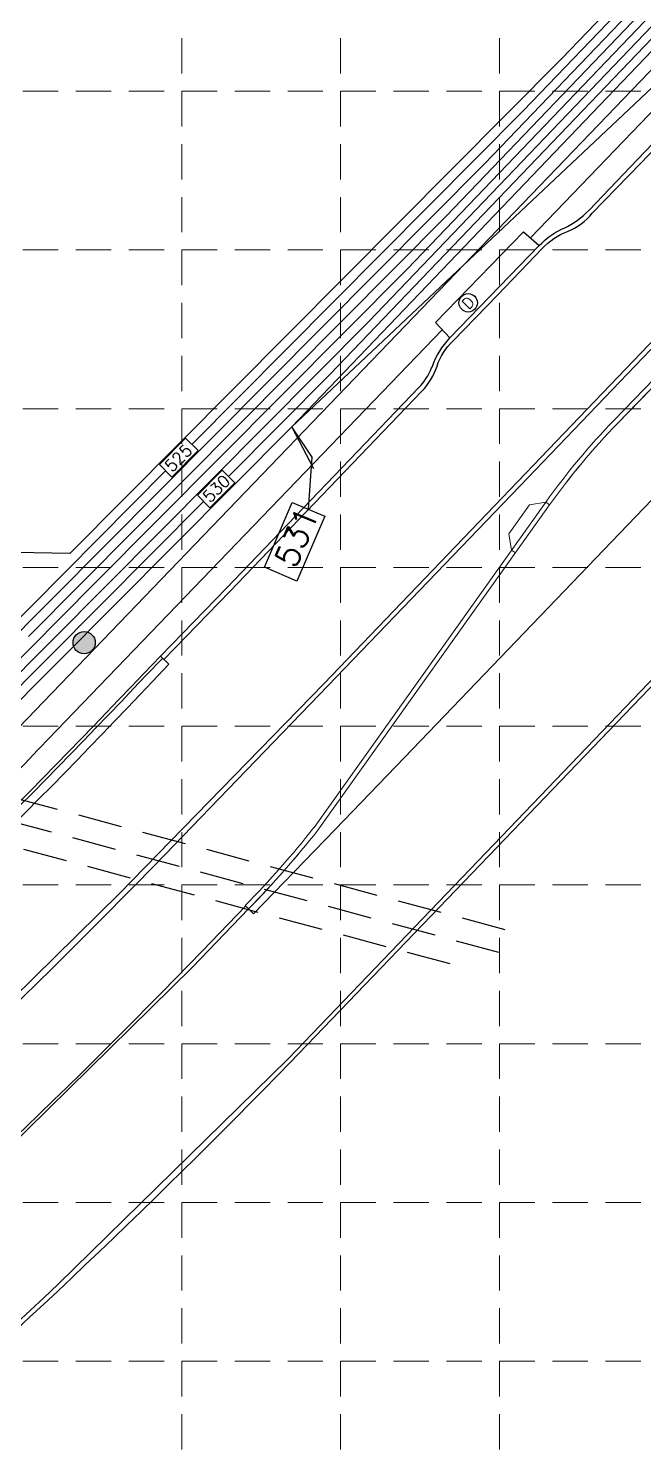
# Model space of a CAD drawing. Header units: feet. Extents: x 2597001 to 2598732, y 7017887 to 7019952.
# Drawn here: x 2597975.3 to 2598079.8, y 7018251.3 to 7018493.3 of the extents above; entities that cross this region are included whole.
import ezdxf
from ezdxf.enums import TextEntityAlignment as Align

# ---------------------------------------------------------------- set-up
doc = ezdxf.new("R2010")
doc.units = ezdxf.units.FT
doc.header["$LTSCALE"] = 30
doc.header["$MEASUREMENT"] = 0
doc.linetypes.add('18358A-BASE-GRAD$0$HIDDEN', pattern=[0.375, 0.25, -0.125])
doc.linetypes.add('HIDDEN', pattern=[0.375, 0.25, -0.125])
doc.layers.get('0').update_dxf_attribs({"linetype": 'CONTINUOUS'})
for name, color, linetype, lineweight in [('18358A-BASE-SITE$0$A-Sidewalk', 241, 'CONTINUOUS', 20), ('18358A-BASE-SITE$0$A-WALK', 241, 'CONTINUOUS', 20), ('18358A-BASE-SITE$0$Curb', 1, 'CONTINUOUS', 9), ('18358A-BASE-SITE$0$D-CONCRETE', 2, 'CONTINUOUS', 9), ('18358A-BASE-SITE$0$D-HATCH-BNDRY', 7, 'CONTINUOUS', 5), ('18358A-BASE-SITE$0$RAMP', 2, 'CONTINUOUS', 20)]:
    doc.layers.add(name, color=color, linetype=linetype, lineweight=lineweight)
for name, color, linetype in [('18358D-SURVEY$0$S-BNDRY-SYM', 7, 'CONTINUOUS'), ('18358D-SURVEY$0$S-CURB', 6, 'CONTINUOUS'), ('GRID', 254, 'HIDDEN'), ('PC', 35, 'CONTINUOUS'), ('STORM', 5, 'CONTINUOUS')]:
    doc.layers.add(name, color=color, linetype=linetype)
doc.styles.add('18358D-SURVEY$0$SHR', font='SIMPLEX', dxfattribs={"height": 1.875})
doc.styles.add('L0.10-P', font='simplex.shx', dxfattribs={"height": 0.1})
doc.styles.add('L100', font='simplex.shx', dxfattribs={"height": 2})

# ---------------------------------------------------------------- blocks, each defined once
blk = doc.blocks.new('18358D-SURVEY$0$dmh')
blk.add_circle((0, 0), 0.0625)
at = {"style": '18358D-SURVEY$0$SHR'}
blk.add_text('D', height=0.075, dxfattribs=at).set_placement((0, -0.0375), align=Align.CENTER)
blk = doc.blocks.new('18358D-SURVEY$0$ir')
h = blk.add_hatch(color=256)
edge = h.paths.add_edge_path()
edge.add_arc((0, 0), 0.0377, 0, 360)
blk.add_circle((0, 0), 0.0377)

msp = doc.modelspace()

# ---------------------------------------------------------------- linework, layer by layer
at = {"layer": '18358A-BASE-SITE$0$A-Sidewalk', "color": 7}
for p, q in [((2597972.15, 7018372.85), (2598091.52, 7018497.09)), ((2598060.58, 7018457.66), (2598085.5, 7018483.6)), ((2597975.76, 7018369.39), (2598045.59, 7018442.06))]:
    msp.add_line(p, q, dxfattribs=at)
msp.add_arc((2597135.72, 7019176.61), 1165.02, 309.89338, 316.14101, dxfattribs=at)
at = {"layer": '18358A-BASE-SITE$0$A-WALK', "color": 7}
msp.add_line((2598062.1, 7018456.36), (2598046.9, 7018440.66), dxfattribs=at)
at = {"layer": '18358A-BASE-SITE$0$Curb', "color": 7}
for p, q in [((2598074.81, 7018426.68), (2598116.02, 7018469.24)), ((2598075.39, 7018426.13), (2598116.6, 7018468.68)), ((2598023.81, 7018357.4), (2598063.19, 7018412.72)), ((2598024.45, 7018356.92), (2598063.85, 7018412.25))]:
    msp.add_line(p, q, dxfattribs=at)
at = {"layer": '18358A-BASE-SITE$0$Curb', "color": 7, "flags": 128}
for points in [[(2597881.47, 7018276.62, 0.005494), (2597902.48, 7018294.3), (2597924.72, 7018314.44, 0.017396), (2597994.88, 7018383.6), (2597997.72, 7018386.54)], [(2597881.79, 7018276.24, 0.005496), (2597902.81, 7018293.92), (2597925.06, 7018314.07, 0.017396), (2597995.25, 7018383.25), (2597998.09, 7018386.2)]]:
    msp.add_lwpolyline(points, format="xyb", dxfattribs=at)
at = {"layer": '18358A-BASE-SITE$0$Curb', "color": 7}
for centre, radius, start, end in [((2598161.6, 7018342.66), 120.8, 135.925, 144.5496), ((2598161.6, 7018342.66), 120, 135.925, 144.5496), ((2597897.29, 7018456.99), 161.01, 315.484, 321.7904), ((2597897.29, 7018456.99), 161.81, 315.486, 321.7973)]:
    msp.add_arc(centre, radius, start, end, dxfattribs=at)
at = {"layer": '18358A-BASE-SITE$0$D-CONCRETE', "color": 7}
msp.add_line((2597997.72, 7018386.54), (2597999.16, 7018385.16), dxfattribs=at)
at = {"layer": '18358A-BASE-SITE$0$D-CONCRETE', "color": 7, "flags": 128}
msp.add_lwpolyline([(2598012.1, 7018344.1), (2598013.54, 7018342.72), (2598027.4, 7018357.03), (2598039.2, 7018369.32), (2598079.84, 7018411.72), (2598108.53, 7018441.5), (2598143.82, 7018478.22), (2598179.88, 7018515.66), (2598196.03, 7018532.45), (2598194.58, 7018533.84)], dxfattribs=at)
msp.add_lwpolyline([(2597882.73, 7018275.07, 0.005487), (2597903.8, 7018292.8), (2597926.07, 7018312.96, 0.017396), (2597996.33, 7018382.21), (2597999.16, 7018385.16)], format="xyb", dxfattribs=at)
at = {"layer": '18358A-BASE-SITE$0$D-HATCH-BNDRY', "flags": 128}
msp.add_lwpolyline([(2598181.63, 7018546.3), (2598182.54, 7018545.42, 0.414787), (2598182.75, 7018534.12), (2598183.74, 7018533.17, 0.414214), (2598195.05, 7018533.36), (2598196.03, 7018532.45), (2598143.82, 7018478.22), (2598079.84, 7018411.72), (2598039.2, 7018369.32), (2598027.4, 7018357.03), (2598013.54, 7018342.72), (2598012.68, 7018343.55, 0.027539), (2598024.45, 7018356.92), (2598063.85, 7018412.25, -0.03765), (2598075.39, 7018426.13), (2598116.6, 7018468.68, 0.399789), (2598116.63, 7018472.82, 0.398913), (2598112.5, 7018472.66), (2598111.61, 7018473.51), (2598129.72, 7018492.4), (2598165.22, 7018529.24)], format="xyb", close=True, dxfattribs=at)
at = {"layer": '18358A-BASE-SITE$0$RAMP'}
for p, q in [((2598056.93, 7018407.36), (2598060.41, 7018412.25)), ((2598063.19, 7018412.72), (2598060.41, 7018412.25)), ((2598063.19, 7018412.72), (2598063.85, 7018412.25)), ((2598057.39, 7018404.57), (2598056.93, 7018407.36)), ((2598057.39, 7018404.57), (2598058.05, 7018404.11))]:
    msp.add_line(p, q, dxfattribs=at)
at = {"layer": '18358D-SURVEY$0$S-CURB', "color": 7, "flags": 128}
for points in [[(2597943.92, 7018245.7, 0.020921), (2598019.82, 7018317.48), (2598054.87, 7018353.97), (2598090.24, 7018390.86, -0.081685), (2598095.01, 7018394.22), (2598095.27, 7018394.39, 0.093357), (2598099.71, 7018397.41), (2598107.41, 7018405.46, 0.100941), (2598110.16, 7018409.68), (2598110.23, 7018409.9, -0.099427), (2598112.81, 7018414.22), (2598124.4, 7018426.38), (2598159.63, 7018462.89), (2598195.56, 7018500.27)], [(2597644.2, 7018052.79, 0.004707), (2597732.06, 7018098.89, 0.017047), (2597778.2, 7018125.72, 0.002099), (2597820.89, 7018152.78, 0.02176), (2597903.26, 7018212.98, 0.021409), (2597980.24, 7018279.64), (2598019.41, 7018318.04)]]:
    msp.add_lwpolyline(points, format="xyb", dxfattribs=at)
at = {"layer": '18358D-SURVEY$0$S-CURB', "color": 7}
for points in [[(2598195.06, 7018500.92), (2598159.09, 7018463.29), (2598123.84, 7018426.75), (2598112.08, 7018414.59, 0.117505), (2598109.72, 7018410.62, -0.10328), (2598107.07, 7018405.85), (2598102.95, 7018401.71), (2598099.19, 7018397.85, -0.098632), (2598095.12, 7018395.05, 0.092016), (2598089.82, 7018391.52), (2598054.37, 7018354.49), (2598019.41, 7018318.04)], [(2597997.72, 7018386.54), (2598008.91, 7018398.08), (2598041.61, 7018432.23, 0.112021), (2598043.79, 7018435.6), (2598043.92, 7018435.82, -0.099446), (2598046.9, 7018440.66), (2598062.1, 7018456.36, -0.104563), (2598066, 7018459.19), (2598066.33, 7018459.3, 0.07944), (2598070.55, 7018462.37), (2598078.74, 7018470.94), (2598097.98, 7018491)], [(2597998.31, 7018385.97), (2598009.5, 7018397.56), (2598042.16, 7018431.62, 0.110755), (2598044.71, 7018435.85, -0.119559), (2598047.43, 7018440.17), (2598055.04, 7018448), (2598062.57, 7018455.86, -0.107563), (2598066.91, 7018458.78, 0.129307), (2598071.11, 7018461.88), (2598079.35, 7018470.38), (2598098.57, 7018490.44)], [(2597913.65, 7018273.53, 0.011674), (2597954.29, 7018310.31), (2597990.75, 7018346.15), (2598025.47, 7018381.85), (2598059.75, 7018417.6), (2598095.09, 7018454.53), (2598112.5, 7018472.65)], [(2597914.17, 7018272.92, 0.000998), (2597919.11, 7018277.21), (2597919.53, 7018277.58, 0.01931), (2597998.43, 7018352.74), (2598026.22, 7018381.56), (2598060.13, 7018416.89), (2598096.63, 7018454.99), (2598113.05, 7018472.12)], [(2597924.75, 7018260.78, 0.000999), (2597928.29, 7018263.84), (2597929.13, 7018264.51, 0.021238), (2598004.82, 7018336.38), (2598012.17, 7018344.04)], [(2598012.68, 7018343.54), (2598003.17, 7018333.64), (2597964.57, 7018295.7, -0.011908), (2597925.26, 7018260.2)]]:
    msp.add_lwpolyline(points, format="xyb", dxfattribs=at)
at = {"layer": 'GRID', "color": 252, "linetype": 'HIDDEN', "lineweight": 0, "ltscale": 0.8}
for p, q in [((2598001.33, 7018941.62), (2598001.33, 7017996.5)), ((2598028.33, 7018941.62), (2598028.33, 7017996.5)), ((2598055.33, 7018941.62), (2598055.33, 7017996.5)), ((2597029.33, 7018482.62), (2598703.33, 7018482.62)), ((2597029.33, 7018455.62), (2598703.33, 7018455.62)), ((2597029.33, 7018428.62), (2598703.33, 7018428.62)), ((2597029.33, 7018401.62), (2598703.33, 7018401.62)), ((2597029.33, 7018374.62), (2598703.33, 7018374.62)), ((2597029.33, 7018347.62), (2598703.33, 7018347.62)), ((2597029.33, 7018320.62), (2598703.33, 7018320.62)), ((2597029.33, 7018293.62), (2598703.33, 7018293.62)), ((2597029.33, 7018266.62), (2598703.33, 7018266.62))]:
    msp.add_line(p, q, dxfattribs=at)
at = {"layer": 'PC', "color": 35, "linetype": 'Continuous'}
for p, q in [((2598100.5, 7018509.65, 531), (2598020.02, 7018425.56, 531)), ((2598100.5, 7018509.65, 531), (2598020.02, 7018425.56, 531)), ((2598083, 7018501.84, 526), (2598052.82, 7018470.31, 526)), ((2598083, 7018501.84, 526), (2598052.82, 7018470.31, 526)), ((2598079.5, 7018500.28, 525), (2598059.38, 7018479.26, 525)), ((2598079.5, 7018500.28, 525), (2598059.38, 7018479.26, 525)), ((2598076, 7018498.72, 524), (2598065.95, 7018488.21, 524)), ((2598076, 7018498.72, 524), (2598065.95, 7018488.21, 524)), ((2598065.95, 7018488.21, 524), (2597982.28, 7018403.99, 524)), ((2598065.95, 7018488.21, 524), (2597982.28, 7018403.99, 524)), ((2598059.38, 7018479.26, 525), (2598003.05, 7018422.55, 525)), ((2598059.38, 7018479.26, 525), (2598003.05, 7018422.55, 525)), ((2598052.82, 7018470.31, 526), (2597964.09, 7018380.99, 526)), ((2598052.82, 7018470.31, 526), (2597964.09, 7018380.99, 526)), ((2598046.26, 7018461.36, 527), (2597975.28, 7018389.9, 527)), ((2598046.26, 7018461.36, 527), (2597975.28, 7018389.9, 527)), ((2598033.14, 7018443.46, 529), (2597997.65, 7018407.73, 529)), ((2598033.14, 7018443.46, 529), (2597997.65, 7018407.73, 529)), ((2598023.77, 7018418.37, 531), (2598020.02, 7018425.56, 531)), ((2598023.77, 7018418.37, 531), (2598020.02, 7018425.56, 531)), ((2597997.52, 7018419.11, 525), (2598001.98, 7018423.61, 525)), ((2597997.52, 7018419.11, 525), (2598001.98, 7018423.61, 525)), ((2598001.98, 7018423.61, 525), (2598004.11, 7018421.49, 525)), ((2598001.98, 7018423.61, 525), (2598004.11, 7018421.49, 525)), ((2598004.11, 7018421.49, 525), (2597999.65, 7018417, 525)), ((2598004.11, 7018421.49, 525), (2597999.65, 7018417, 525)), ((2597999.65, 7018417, 525), (2597997.52, 7018419.11, 525)), ((2597999.65, 7018417, 525), (2597997.52, 7018419.11, 525)), ((2598008.22, 7018418.15, 530), (2598010.34, 7018416.03, 530)), ((2598008.22, 7018418.15, 530), (2598010.34, 7018416.03, 530)), ((2598006.11, 7018411.78, 530), (2598003.99, 7018413.89, 530)), ((2598006.11, 7018411.78, 530), (2598003.99, 7018413.89, 530)), ((2597997.65, 7018407.73, 529), (2597957.19, 7018367.03, 529)), ((2597997.65, 7018407.73, 529), (2597957.19, 7018367.03, 529)), ((2597982.28, 7018403.99, 524), (2597969.42, 7018404.22, 524)), ((2597982.28, 7018403.99, 524), (2597969.42, 7018404.22, 524))]:
    msp.add_line(p, q, dxfattribs=at)
at = {"layer": 'PC', "color": 35, "linetype": 'Continuous', "extrusion": (0.722461, -0.691412, 0)}
for p, q in [((2598097, 7018508.08, 530), (2598026.58, 7018434.51, 530)), ((2598097, 7018508.08, 530), (2598026.58, 7018434.51, 530)), ((2598093.5, 7018506.52, 529), (2598033.14, 7018443.46, 529)), ((2598093.5, 7018506.52, 529), (2598033.14, 7018443.46, 529)), ((2598090, 7018504.96, 528), (2598039.7, 7018452.41, 528)), ((2598090, 7018504.96, 528), (2598039.7, 7018452.41, 528)), ((2598086.5, 7018503.4, 527), (2598046.26, 7018461.36, 527)), ((2598086.5, 7018503.4, 527), (2598046.26, 7018461.36, 527))]:
    msp.add_line(p, q, dxfattribs=at)
at = {"layer": 'PC', "color": 35, "linetype": 'Continuous', "extrusion": (0.68582, -0.727771, 0)}
msp.add_line((2598020.02, 7018425.56, 531), (2598091.32, 7018492.74, 531), dxfattribs=at)
msp.add_line((2598020.02, 7018425.56, 531), (2598091.32, 7018492.74, 531), dxfattribs=at)
at = {"layer": 'PC', "color": 35, "linetype": 'Continuous', "extrusion": (0.709433, -0.704773, 0)}
for p, q in [((2598039.7, 7018452.41, 528), (2597986.46, 7018398.82, 528)), ((2598039.7, 7018452.41, 528), (2597986.46, 7018398.82, 528)), ((2598026.58, 7018434.51, 530), (2598009.28, 7018417.09, 530)), ((2598026.58, 7018434.51, 530), (2598009.28, 7018417.09, 530)), ((2597998.59, 7018418.05, 525), (2597952.91, 7018372.07, 525)), ((2597998.59, 7018418.05, 525), (2597952.91, 7018372.07, 525))]:
    msp.add_line(p, q, dxfattribs=at)
at = {"layer": 'PC', "color": 35, "linetype": 'Continuous', "extrusion": (0.709194, -0.705013, 0)}
for p, q in [((2598020.02, 7018425.56, 531), (2597961.98, 7018367.17, 531)), ((2598020.02, 7018425.56, 531), (2597961.98, 7018367.17, 531)), ((2598003.99, 7018413.89, 530), (2598008.22, 7018418.15, 530)), ((2598003.99, 7018413.89, 530), (2598008.22, 7018418.15, 530)), ((2598010.34, 7018416.03, 530), (2598006.11, 7018411.78, 530)), ((2598010.34, 7018416.03, 530), (2598006.11, 7018411.78, 530)), ((2598005.05, 7018412.84, 530), (2597959.59, 7018367.1, 530)), ((2598005.05, 7018412.84, 530), (2597959.59, 7018367.1, 530)), ((2597986.46, 7018398.82, 528), (2597954.8, 7018366.97, 528)), ((2597986.46, 7018398.82, 528), (2597954.8, 7018366.97, 528))]:
    msp.add_line(p, q, dxfattribs=at)
at = {"layer": 'PC', "color": 35}
for p, q in [((2598023.52, 7018420.38), (2598020.02, 7018425.56)), ((2598022.87, 7018411.51), (2598023.52, 7018420.38)), ((2598015.37, 7018401.67), (2598020.11, 7018412.69)), ((2598020.11, 7018412.69), (2598025.62, 7018410.32)), ((2598025.62, 7018410.32), (2598020.88, 7018399.3)), ((2598020.88, 7018399.3), (2598015.37, 7018401.67))]:
    msp.add_line(p, q, dxfattribs=at)
at = {"layer": 'STORM', "color": 170, "linetype": '18358A-BASE-GRAD$0$HIDDEN'}
for p, q in [((2598056.27, 7018340.01), (2597944.05, 7018370.18)), ((2598056.27, 7018340.01), (2597944.05, 7018370.18)), ((2598055.24, 7018336.14), (2597943.01, 7018366.32)), ((2598055.24, 7018336.14), (2597943.01, 7018366.32)), ((2597952.72, 7018359.57), (2598049.97, 7018333.42)), ((2597952.72, 7018359.57), (2598049.97, 7018333.42))]:
    msp.add_line(p, q, dxfattribs=at)
at = {"layer": 'STORM', "flags": 128}
msp.add_lwpolyline([(2598046.9, 7018440.66), (2598044.44, 7018443.29), (2598059.39, 7018458.68), (2598062.1, 7018456.36)], dxfattribs=at)

# ---------------------------------------------------------------- block references
at = {"layer": '18358D-SURVEY$0$S-BNDRY-SYM', "xscale": 50, "yscale": 50}
msp.add_blockref('18358D-SURVEY$0$ir', (2597984.74, 7018388.84), dxfattribs=at)
at = {"layer": 'STORM', "xscale": 25, "yscale": 25, "zscale": 0.5, "rotation": 45.79494783539722}
msp.add_blockref('18358D-SURVEY$0$dmh', (2598050.01, 7018446.63), dxfattribs=at)

# ---------------------------------------------------------------- texts
at = {"layer": 'PC', "color": 35}
for s, height, rotation, style, p in [('525', 2, 45.1888, 'L0.10-P', (2597999.65, 7018417.7, 525)), ('525', 2, 45.1888, 'L0.10-P', (2597999.65, 7018417.7, 525)), ('530', 2, 45.1694, 'L0.10-P', (2598006.11, 7018412.49, 530)), ('530', 2, 45.1694, 'L0.10-P', (2598006.11, 7018412.49, 530)), ('531', 4, 66.7337, 'L100', (2598020.64, 7018401.27))]:
    msp.add_text(s, height=height, rotation=rotation, dxfattribs=dict(at, style=style)).set_placement(p)

doc.saveas('drawing.dxf')
